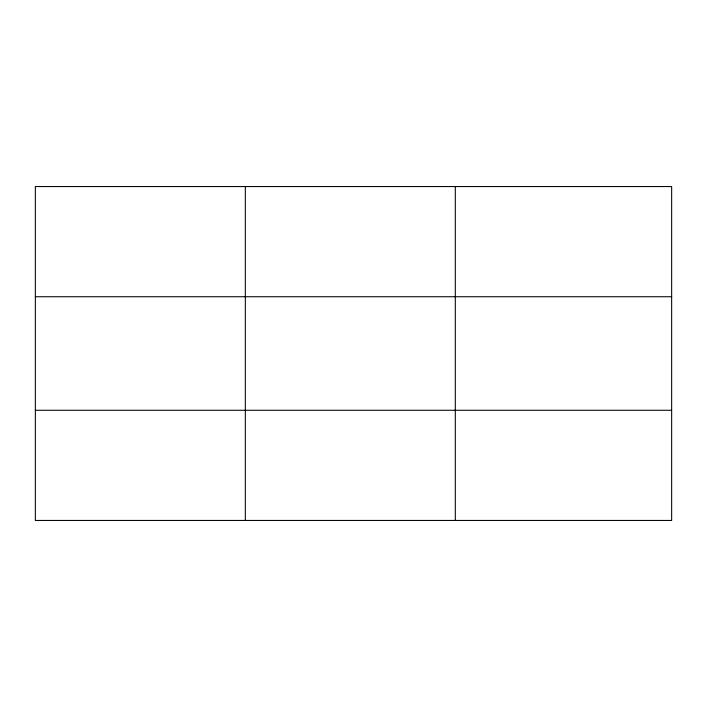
<?xml version="1.0" encoding="UTF-8"?>
<svg xmlns="http://www.w3.org/2000/svg" width="707" height="707" viewBox="0 0 707 707"><rect width="100%" height="100%" fill="white"/><g stroke="black" fill="none" stroke-linecap="round" stroke-linejoin="round"><path stroke-width="1.06" d="M245.329 520.449L245.329 186.551M455.308 520.449L455.308 186.551M671.65 296.737L671.65 186.551L35.35 186.551L35.35 520.449L671.65 520.449L671.65 296.737L35.35 296.737M35.35 410.263L671.65 410.263"/></g></svg>
